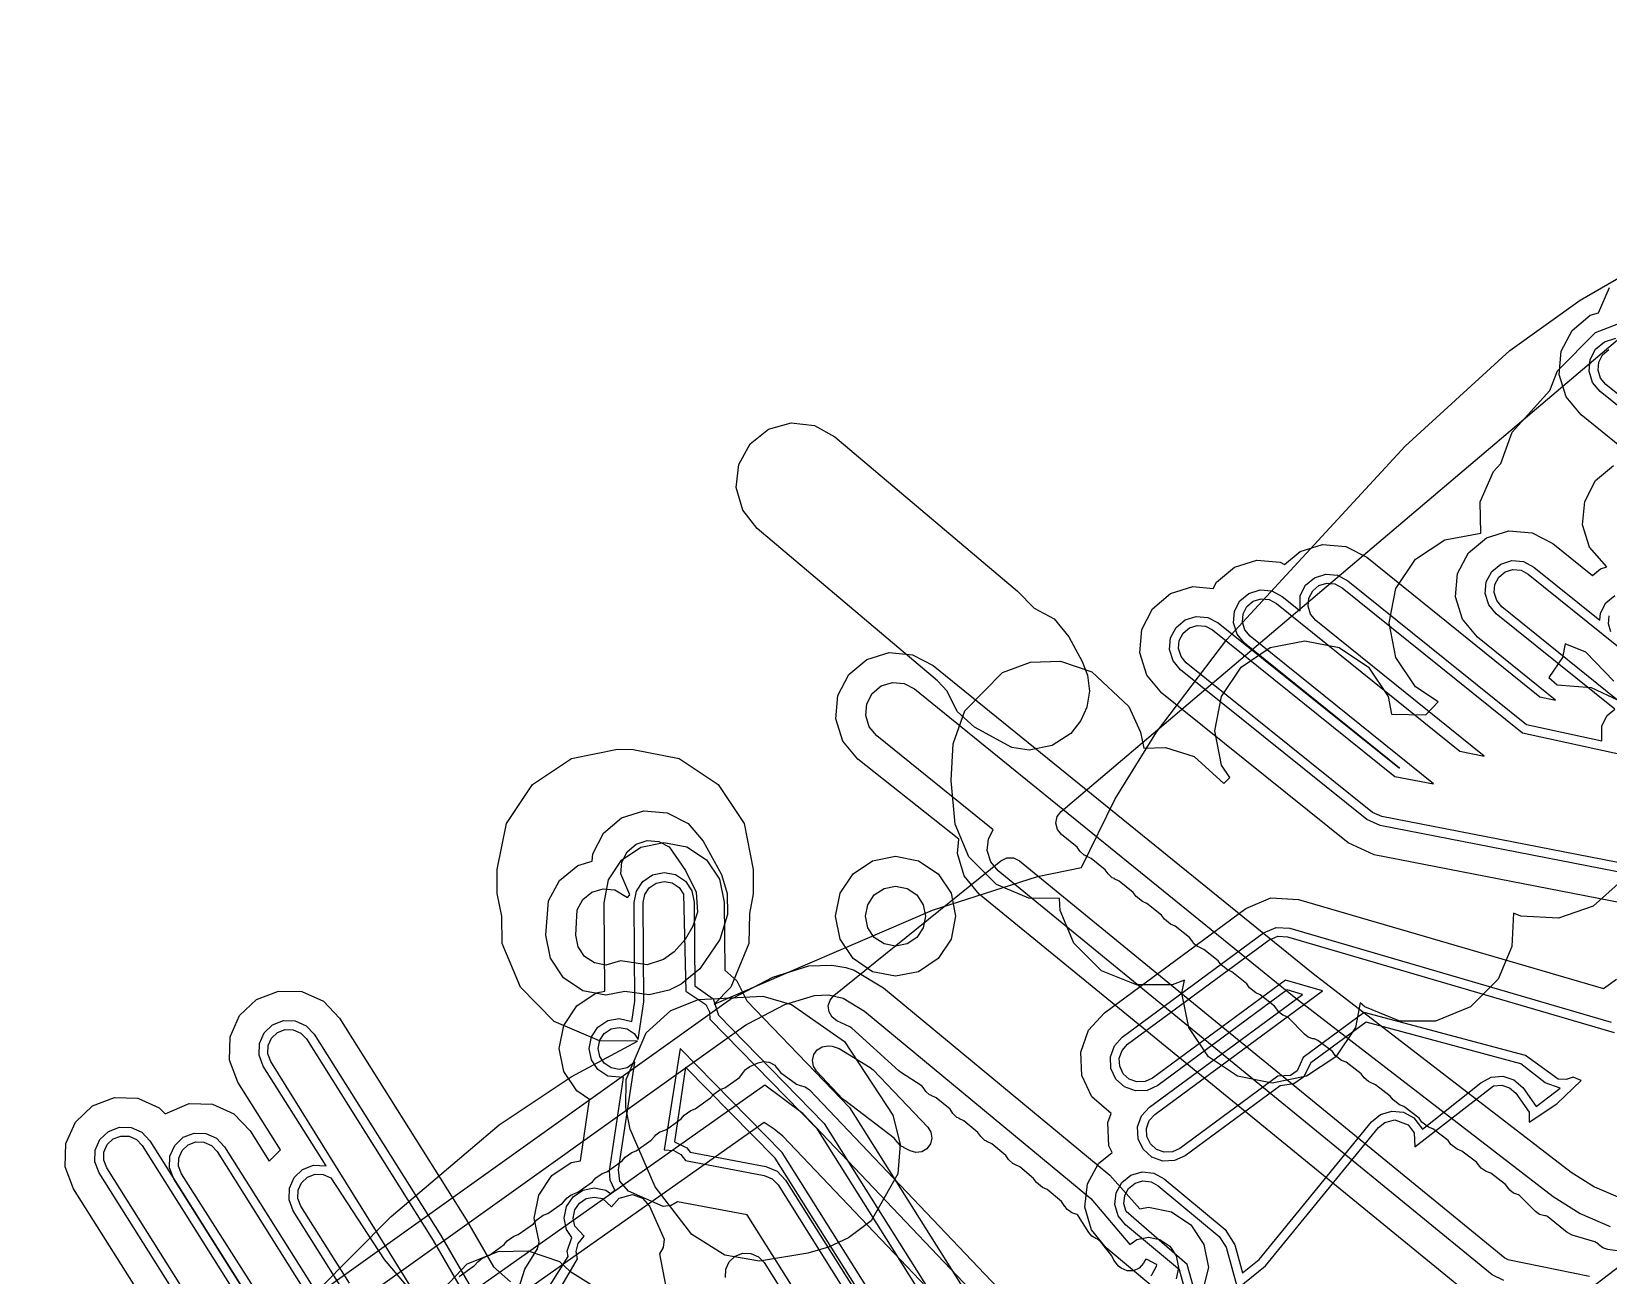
# Model space of a CAD drawing. Header units: metres. Extents: x 8738 to 9560, y -8972 to -7699.
# Drawn here: x 9426.8 to 9479.3, y -7762 to -7720.5 of the extents above; entities that cross this region are included whole.
import ezdxf

# ---------------------------------------------------------------- set-up
doc = ezdxf.new("R2010")
doc.units = ezdxf.units.M
doc.layers.add('AI_GREENING_EXCLUSIONS', color=1, linetype='Continuous')
doc.layers.add('AI_GREENING_LAWN', color=82, linetype='Continuous')

msp = doc.modelspace()

# ---------------------------------------------------------------- linework, layer by layer
at = {"layer": 'AI_GREENING_EXCLUSIONS'}
for points in [[(9432.555, -7766.224), (9438.723, -7759.997), (9442.318, -7756.947), (9444.719, -7755.349), (9446.927, -7754.166), (9445.662, -7754.15), (9444.153, -7753.503), (9443.03, -7752.359), (9442.426, -7750.914), (9442.41, -7749.994), (9442.261, -7749.244), (9442.261, -7748.442), (9442.565, -7746.911), (9443.433, -7745.614), (9444.73, -7744.746), (9446.261, -7744.442), (9446.783, -7744.447), (9448.314, -7744.751), (9449.611, -7745.619), (9450.479, -7746.916), (9450.783, -7748.447), (9450.783, -7749.253), (9450.652, -7749.912), (9450.636, -7750.914), (9450.032, -7752.359), (9449.478, -7752.934), (9456.749, -7749.796), (9460.244, -7748.684), (9461.712, -7748.376), (9462.835, -7746.089), (9464.205, -7743.875), (9466.547, -7740.79), (9472.488, -7734.346), (9475.971, -7731.17), (9478.314, -7729.487), (9481.86, -7727.436)], [(9480.157, -7734.767), (9478.345, -7733.307), (9477.845, -7732.708), (9477.612, -7731.963), (9477.682, -7731.186), (9478.044, -7730.494), (9478.642, -7729.994), (9478.915, -7729.908), (9479.29, -7729.07)], [(9479.683, -7748.828), (9478.744, -7749.662), (9477.587, -7750.066), (9476.336, -7750), (9476.088, -7749.895), (9476.038, -7751.014), (9475.585, -7752.098), (9474.663, -7753.02), (9473.498, -7753.49), (9472.31, -7753.49), (9471.145, -7753.02), (9470.99, -7752.886), (9470.826, -7753.708), (9470.176, -7754.681), (9469.202, -7755.332), (9468.054, -7755.56), (9466.906, -7755.332), (9465.933, -7754.681), (9465.283, -7753.708), (9465.054, -7752.56), (9465.139, -7752.133), (9464.726, -7752.289), (9463.538, -7752.289), (9462.373, -7751.819), (9461.451, -7750.897), (9460.998, -7749.813), (9460.981, -7749.416), (9459.959, -7749.399), (9458.875, -7748.946), (9457.953, -7748.024), (9457.5, -7746.94), (9457.367, -7745.487), (9457.367, -7745.487), (9457.435, -7744.265), (9457.824, -7743.167), (9459.083, -7741.888), (9460.014, -7741.538), (9461.008, -7741.511), (9462.058, -7741.863), (9463.282, -7743.022), (9463.668, -7743.878), (9463.786, -7744.404), (9464.506, -7744.384), (9465.455, -7744.684), (9466.451, -7745.583), (9466.643, -7745.383), (9466.372, -7744.976), (9466.143, -7743.828), (9466.372, -7742.68), (9467.022, -7741.707), (9467.995, -7741.056), (9469.143, -7740.828), (9470.292, -7741.056), (9471.265, -7741.707), (9471.915, -7742.68), (9472.034, -7743.277), (9473.17, -7743.3), (9473.584, -7742.864), (9472.827, -7742.358), (9472.176, -7741.385), (9471.948, -7740.237), (9472.176, -7739.089), (9472.827, -7738.115), (9473.8, -7737.465), (9475.008, -7737.249), (9474.981, -7736.208), (9475.421, -7735.192), (9475.672, -7734.927), (9476.048, -7733.887), (9477.298, -7732.494), (9477.556, -7731.843), (9478.815, -7730.564), (9479.746, -7730.214)], [(9484.8, -7737.226), (9478.973, -7732.528), (9478.723, -7732.229), (9478.606, -7731.856), (9478.641, -7731.468), (9478.822, -7731.122), (9479.121, -7730.872), (9479.494, -7730.755)], [(9485.008, -7737.007), (9479.161, -7732.294), (9478.986, -7732.085), (9478.905, -7731.824), (9478.929, -7731.552), (9479.056, -7731.31), (9479.265, -7731.135)], [(9480.976, -7749.814), (9471.456, -7747.962), (9470.585, -7747.558), (9464.383, -7742.574), (9463.882, -7741.976), (9463.648, -7741.231), (9463.716, -7740.454), (9464.077, -7739.762), (9464.675, -7739.261), (9465.42, -7739.027), (9466.096, -7739.086), (9466.206, -7738.875), (9466.805, -7738.375), (9467.55, -7738.142), (9468.327, -7738.212), (9468.471, -7738.287), (9468.991, -7737.853), (9469.736, -7737.62), (9470.513, -7737.689), (9471.205, -7738.051), (9476.963, -7742.693), (9477.488, -7742.806), (9474.889, -7740.71), (9474.388, -7740.111), (9474.155, -7739.367), (9474.225, -7738.589), (9474.587, -7737.898), (9475.186, -7737.398), (9475.931, -7737.165), (9476.708, -7737.234), (9477.399, -7737.596), (9478.722, -7738.662), (9478.989, -7738.439), (9479.202, -7738.372), (9478.625, -7737.711), (9478.392, -7736.966), (9478.461, -7736.189), (9478.823, -7735.497), (9479.422, -7734.997)], [(9481.775, -7748.951), (9471.647, -7746.981), (9471.211, -7746.779), (9465.01, -7741.794), (9464.759, -7741.495), (9464.642, -7741.123), (9464.676, -7740.734), (9464.857, -7740.388), (9465.156, -7740.138), (9465.528, -7740.021), (9465.917, -7740.055), (9466.263, -7740.235), (9472.297, -7745.07), (9467.136, -7740.909), (9466.886, -7740.61), (9466.769, -7740.237), (9466.804, -7739.849), (9466.985, -7739.503), (9467.284, -7739.253), (9467.657, -7739.136), (9468.045, -7739.171), (9468.391, -7739.352), (9468.994, -7739.838), (9468.99, -7739.326), (9469.171, -7738.981), (9469.471, -7738.73), (9469.843, -7738.614), (9470.232, -7738.649), (9470.577, -7738.83), (9476.52, -7743.621), (9479.03, -7744.16), (9479.031, -7743.664), (9479.212, -7743.318), (9479.46, -7743.111), (9475.516, -7739.932), (9475.266, -7739.632), (9475.15, -7739.26), (9475.185, -7738.871), (9475.365, -7738.526), (9475.665, -7738.275), (9476.037, -7738.159), (9476.426, -7738.194), (9476.772, -7738.375), (9478.967, -7740.145), (9478.988, -7739.912), (9479.169, -7739.567), (9479.468, -7739.317)], [(9480.134, -7743.269), (9475.705, -7739.698), (9475.53, -7739.489), (9475.448, -7739.228), (9475.472, -7738.956), (9475.599, -7738.714), (9475.809, -7738.539), (9476.069, -7738.457), (9476.341, -7738.482), (9476.583, -7738.608), (9482.592, -7743.452)], [(9482.122, -7748.713), (9471.704, -7746.686), (9471.399, -7746.545), (9465.198, -7741.561), (9465.022, -7741.351), (9464.94, -7741.091), (9464.964, -7740.819), (9465.091, -7740.576), (9465.3, -7740.401), (9465.56, -7740.319), (9465.832, -7740.343), (9466.075, -7740.469), (9472.141, -7745.345), (9473.426, -7745.595), (9467.324, -7740.676), (9467.149, -7740.466), (9467.067, -7740.205), (9467.092, -7739.933), (9467.218, -7739.691), (9467.428, -7739.516), (9467.689, -7739.435), (9467.961, -7739.459), (9468.203, -7739.586), (9474.3, -7744.501), (9475.118, -7744.674), (9469.51, -7740.153), (9469.335, -7739.944), (9469.254, -7739.683), (9469.278, -7739.411), (9469.405, -7739.169), (9469.614, -7738.994), (9469.875, -7738.912), (9470.147, -7738.937), (9470.389, -7739.063), (9476.387, -7743.899), (9479.702, -7744.612)], [(9479.333, -7740.53), (9479.251, -7740.269), (9479.276, -7739.997)], [(9479.435, -7742.171), (9478.499, -7741.214), (9477.81, -7740.932), (9477.72, -7741.385), (9477.27, -7742.058), (9477.549, -7742.3), (9478.678, -7742.385), (9479.58, -7742.804)], [(9474.745, -7762.712), (9458.303, -7749.264), (9457.807, -7748.661), (9457.579, -7747.915), (9457.626, -7747.438), (9454.264, -7744.77), (9453.763, -7744.171), (9453.53, -7743.426), (9453.6, -7742.649), (9453.962, -7741.958), (9454.561, -7741.457), (9455.306, -7741.224), (9456.083, -7741.294), (9456.774, -7741.656), (9469.416, -7751.911), (9478.011, -7758.527), (9478.791, -7759.014), (9479.638, -7759.376)], [(9475.767, -7762.133), (9475.378, -7761.938), (9458.936, -7748.49), (9458.688, -7748.189), (9458.574, -7747.815), (9458.612, -7747.427), (9458.774, -7747.122), (9454.891, -7743.992), (9454.641, -7743.692), (9454.525, -7743.32), (9454.56, -7742.931), (9454.74, -7742.585), (9455.04, -7742.335), (9455.412, -7742.219), (9455.801, -7742.254), (9456.147, -7742.434), (9468.788, -7752.689), (9477.411, -7759.33), (9478.31, -7759.896), (9479.306, -7760.329)], [(9442.908, -7762.598), (9443.178, -7761.752), (9443.599, -7761.078), (9443.658, -7760.839), (9443.49, -7760.05), (9443.642, -7759.285), (9444.076, -7758.636), (9444.725, -7758.202), (9445.029, -7758.142), (9445.336, -7756.103), (9444.905, -7755.815), (9444.471, -7755.166), (9444.319, -7754.401), (9444.471, -7753.636), (9444.905, -7752.987), (9445.554, -7752.553), (9445.837, -7752.497), (9445.819, -7749.555), (9445.967, -7748.789), (9446.396, -7748.137), (9447.042, -7747.7), (9447.807, -7747.543), (9448.573, -7747.69), (9449.225, -7748.12), (9449.662, -7748.766), (9449.819, -7749.53), (9449.833, -7751.796), (9450.235, -7752.147), (9450.568, -7752.821), (9453.99, -7756.365), (9458.251, -7763.135)], [(9444.025, -7762.282), (9444.619, -7761.333), (9444.592, -7761.15), (9444.741, -7760.695), (9444.566, -7760.433), (9444.49, -7760.05), (9444.566, -7759.667), (9444.783, -7759.343), (9445.107, -7759.126), (9445.49, -7759.05), (9445.873, -7759.126), (9446.033, -7759.233), (9446.176, -7759.124), (9446.019, -7758.791), (9445.992, -7758.483), (9446.457, -7755.374), (9445.936, -7755.325), (9445.612, -7755.108), (9445.395, -7754.784), (9445.319, -7754.401), (9445.395, -7754.018), (9445.612, -7753.694), (9445.936, -7753.477), (9446.319, -7753.401), (9446.738, -7753.502), (9446.84, -7752.828), (9446.819, -7749.549), (9446.893, -7749.166), (9447.108, -7748.84), (9447.431, -7748.621), (9447.813, -7748.543), (9448.196, -7748.616), (9448.522, -7748.831), (9448.741, -7749.154), (9448.819, -7749.537), (9448.836, -7752.32), (9449.442, -7752.757), (9449.627, -7753.291), (9453.144, -7756.898), (9457.405, -7763.668)], [(9454.491, -7766.158), (9450.583, -7759.949), (9448.263, -7759.506), (9448.051, -7759.628), (9447.78, -7759.663), (9446.629, -7759.15), (9446.343, -7758.818), (9446.298, -7758.446), (9446.837, -7754.861), (9446.587, -7755.048), (9446.319, -7755.101), (9446.051, -7755.048), (9445.824, -7754.896), (9445.672, -7754.669), (9445.619, -7754.401), (9445.672, -7754.133), (9445.824, -7753.906), (9446.051, -7753.754), (9446.319, -7753.701), (9446.587, -7753.754), (9446.814, -7753.906), (9446.95, -7754.11), (9447.14, -7752.85), (9447.119, -7749.547), (9447.171, -7749.279), (9447.321, -7749.051), (9447.547, -7748.898), (9447.815, -7748.843), (9448.083, -7748.894), (9448.311, -7749.045), (9448.464, -7749.271), (9448.538, -7752.494), (9449.204, -7752.94), (9449.325, -7753.184), (9449.342, -7753.428), (9452.89, -7757.058), (9457.151, -7763.827)], [(9464.087, -7762.34), (9462.535, -7761.047), (9462.045, -7760.44), (9461.824, -7759.692), (9461.907, -7758.916), (9462.28, -7758.23), (9462.726, -7757.87), (9462.623, -7757.649), (9462.587, -7756.87), (9462.697, -7756.566), (9462.05, -7756.015), (9461.718, -7755.309), (9461.682, -7754.529), (9461.947, -7753.795), (9462.473, -7753.219), (9467.179, -7749.749), (9468.017, -7749.389), (9468.928, -7749.439), (9479.081, -7752.411), (9479.514, -7752.097)], [(9465.371, -7763.233), (9464.967, -7761.772), (9463.176, -7760.279), (9462.93, -7759.976), (9462.82, -7759.601), (9462.861, -7759.213), (9463.048, -7758.871), (9463.351, -7758.625), (9463.726, -7758.515), (9464.114, -7758.556), (9464.456, -7758.743), (9466.488, -7760.436), (9466.811, -7760.937), (9467.071, -7761.876), (9467.626, -7761.433), (9471.364, -7756.852), (9471.665, -7756.603), (9472.038, -7756.489), (9472.427, -7756.526), (9472.771, -7756.709), (9473.058, -7757.095), (9475, -7755.544), (9475.347, -7755.365), (9475.735, -7755.332), (9476.107, -7755.45), (9476.405, -7755.702), (9476.846, -7756.341), (9477.648, -7755.724), (9477.145, -7755.543), (9476.333, -7754.912), (9471.181, -7753.533), (9469.349, -7754.884), (9469.101, -7755.365), (9468.777, -7755.582), (9468.319, -7755.643), (9465.158, -7757.974), (9464.805, -7758.14), (9464.415, -7758.158), (9464.048, -7758.025), (9463.76, -7757.762), (9463.594, -7757.409), (9463.576, -7757.019), (9463.708, -7756.652), (9463.971, -7756.364), (9469.068, -7752.606), (9468.561, -7752.457), (9464.253, -7755.633), (9463.9, -7755.799), (9463.51, -7755.817), (9463.143, -7755.685), (9462.855, -7755.422), (9462.689, -7755.069), (9462.671, -7754.679), (9462.803, -7754.312), (9463.066, -7754.023), (9467.773, -7750.553), (9468.192, -7750.374), (9468.647, -7750.399), (9479.343, -7753.529)], [(9465.713, -7763.344), (9465.231, -7761.602), (9463.196, -7759.836), (9463.119, -7759.574), (9463.148, -7759.303), (9463.278, -7759.063), (9463.491, -7758.891), (9463.753, -7758.814), (9464.024, -7758.843), (9464.264, -7758.973), (9466.295, -7760.667), (9466.522, -7761.017), (9466.903, -7762.394), (9467.838, -7761.647), (9471.597, -7757.041), (9471.807, -7756.868), (9472.139, -7756.784), (9472.582, -7756.942), (9472.786, -7757.216), (9472.81, -7757.677), (9475.43, -7755.653), (9475.702, -7755.63), (9475.962, -7755.713), (9476.171, -7755.889), (9476.609, -7756.522), (9476.612, -7756.857), (9477.536, -7756.244), (9478.348, -7755.471), (9478.075, -7755.362), (9477.844, -7755.441), (9477.572, -7755.424), (9476.491, -7754.644), (9471.119, -7753.206), (9469.084, -7754.706), (9468.889, -7755.153), (9468.662, -7755.305), (9468.241, -7755.328), (9464.98, -7757.732), (9464.733, -7757.848), (9464.46, -7757.861), (9464.203, -7757.768), (9464.001, -7757.584), (9463.885, -7757.337), (9463.872, -7757.064), (9463.965, -7756.807), (9464.149, -7756.606), (9469.734, -7752.488), (9468.502, -7752.128), (9464.075, -7755.392), (9463.828, -7755.508), (9463.555, -7755.52), (9463.298, -7755.428), (9463.096, -7755.244), (9462.98, -7754.996), (9462.968, -7754.724), (9463.06, -7754.467), (9463.244, -7754.265), (9467.951, -7750.795), (9468.244, -7750.669), (9468.563, -7750.687), (9479.437, -7753.869)], [(9427.075, -7769.152), (9449.961, -7752.807), (9450.014, -7752.779), (9450.04, -7752.753), (9450.125, -7752.72), (9451.436, -7752.025), (9452.633, -7751.654), (9453.4, -7751.626), (9453.867, -7751.71), (9454.144, -7751.796), (9455.119, -7752.389), (9462.654, -7758.626), (9463.652, -7759.749), (9463.938, -7759.692), (9464.703, -7759.844), (9465.352, -7760.278), (9465.786, -7760.927), (9465.938, -7761.692), (9465.71, -7762.571)], [(9431.61, -7764.56), (9428.158, -7759.076), (9427.879, -7758.347), (9427.9, -7757.567), (9428.219, -7756.855), (9428.785, -7756.318), (9429.514, -7756.039), (9430.294, -7756.06), (9431.007, -7756.378), (9431.201, -7756.584), (9432.002, -7756.236), (9432.782, -7756.258), (9433.495, -7756.576), (9434.032, -7757.142), (9434.669, -7758.154), (9435.043, -7757.783), (9433.623, -7755.528), (9433.344, -7754.799), (9433.365, -7754.019), (9433.683, -7753.306), (9434.25, -7752.77), (9434.979, -7752.491), (9435.759, -7752.512), (9436.471, -7752.83), (9437.008, -7753.397), (9441.228, -7760.101), (9442.139, -7761.67), (9442.701, -7762.17)], [(9426.756, -7770.612), (9450.54, -7753.622), (9450.566, -7753.608), (9450.58, -7753.595), (9450.625, -7753.577), (9451.833, -7752.943), (9452.819, -7752.636), (9453.29, -7752.62), (9453.775, -7752.726), (9454.481, -7753.16), (9462.017, -7759.397), (9463.313, -7760.93), (9463.555, -7760.768), (9463.938, -7760.692), (9464.321, -7760.768), (9464.645, -7760.985), (9464.862, -7761.309), (9464.938, -7761.692), (9464.862, -7762.075)], [(9437.084, -7762.382), (9435.468, -7759.814), (9435.328, -7759.449), (9435.339, -7759.059), (9435.498, -7758.703), (9435.781, -7758.435), (9436.146, -7758.295), (9436.56, -7758.317), (9434.469, -7754.995), (9434.33, -7754.63), (9434.34, -7754.24), (9434.499, -7753.884), (9434.783, -7753.616), (9435.147, -7753.476), (9435.537, -7753.487), (9435.893, -7753.646), (9436.162, -7753.929), (9440.382, -7760.633), (9441.437, -7762.453)], [(9460.564, -7776.224), (9490.245, -7753.521)], [(9460.564, -7776.224), (9490.245, -7753.521)], [(9437.338, -7762.222), (9435.721, -7759.654), (9435.624, -7759.399), (9435.631, -7759.126), (9435.743, -7758.877), (9435.941, -7758.689), (9436.196, -7758.591), (9436.469, -7758.599), (9436.718, -7758.71), (9438.496, -7761.434), (9439.718, -7762.877), (9434.723, -7754.835), (9434.625, -7754.58), (9434.633, -7754.307), (9434.744, -7754.057), (9434.943, -7753.87), (9435.198, -7753.772), (9435.471, -7753.78), (9435.72, -7753.891), (9435.908, -7754.089), (9440.128, -7760.793), (9441.229, -7762.692)], [(9455.966, -7764.573), (9451.745, -7757.868), (9448.344, -7754.41), (9447.814, -7757.78), (9448.135, -7757.807), (9448.374, -7757.939), (9448.526, -7758.131), (9451.145, -7758.631), (9451.408, -7758.74), (9451.606, -7758.946), (9455.822, -7765.644)], [(9455.712, -7764.733), (9451.509, -7758.055), (9448.531, -7755.028), (9448.157, -7757.513), (9448.568, -7757.711), (9448.683, -7757.855), (9451.201, -7758.336), (9451.577, -7758.493), (9451.86, -7758.786), (9456.076, -7765.484)], [(9460.349, -7764.894), (9452.434, -7756.573), (9451.164, -7755.631), (9439.179, -7764.09)], [(9434.556, -7767.362), (9429.004, -7758.543), (9428.865, -7758.179), (9428.876, -7757.789), (9429.035, -7757.433), (9429.318, -7757.164), (9429.682, -7757.025), (9430.072, -7757.035), (9430.429, -7757.194), (9430.697, -7757.478), (9435.971, -7765.857)], [(9435.479, -7765.073), (9431.493, -7758.74), (9431.353, -7758.376), (9431.364, -7757.986), (9431.523, -7757.63), (9431.806, -7757.361), (9432.171, -7757.222), (9432.561, -7757.233), (9432.917, -7757.392), (9433.185, -7757.675), (9436.972, -7763.691)], [(9459.588, -7765.544), (9451.763, -7757.319), (9451.478, -7757.092), (9451.148, -7756.87), (9439.763, -7764.902)], [(9434.809, -7767.202), (9429.258, -7758.383), (9429.161, -7758.128), (9429.168, -7757.855), (9429.279, -7757.606), (9429.478, -7757.418), (9429.733, -7757.321), (9430.006, -7757.328), (9430.255, -7757.439), (9430.443, -7757.638), (9435.8, -7766.148)], [(9435.901, -7765.097), (9431.747, -7758.581), (9431.649, -7758.326), (9431.656, -7758.053), (9431.768, -7757.803), (9431.966, -7757.615), (9431.966, -7757.615), (9432.221, -7757.518), (9432.494, -7757.525), (9432.744, -7757.637), (9432.931, -7757.835), (9436.778, -7763.946)], [(9444.185, -7762.684), (9444.928, -7761.405), (9444.891, -7761.164), (9444.957, -7760.899), (9445.151, -7760.649), (9444.843, -7760.318), (9444.79, -7760.05), (9444.843, -7759.782), (9444.995, -7759.555), (9445.222, -7759.403), (9445.49, -7759.35), (9445.758, -7759.403), (9446.068, -7759.68), (9446.315, -7759.385), (9446.757, -7759.272), (9447.093, -7759.391), (9447.327, -7759.659), (9447.814, -7760.759), (9447.779, -7761.03), (9447.657, -7761.242), (9448.024, -7763.154)], [(9439.719, -7763.202), (9441.26, -7761.575), (9442.29, -7761.168), (9443.284, -7761.141), (9444.334, -7761.493), (9444.681, -7761.822), (9445.649, -7762.434)], [(9449.861, -7762.026), (9449.868, -7761.753), (9449.979, -7761.504), (9450.178, -7761.316), (9450.433, -7761.219), (9450.706, -7761.226), (9450.955, -7761.337), (9451.143, -7761.536), (9455.201, -7767.982)]]:
    msp.add_lwpolyline(points, dxfattribs=at)
for points in [[(9450.917, -7737.092), (9450.431, -7736.482), (9450.216, -7735.732), (9450.304, -7734.957), (9450.682, -7734.274), (9451.292, -7733.788), (9452.042, -7733.572), (9452.818, -7733.661), (9453.5, -7734.039), (9459.575, -7739.177), (9460.132, -7739.743), (9460.795, -7740.097), (9461.291, -7740.699), (9461.733, -7741.522), (9461.909, -7741.975), (9461.97, -7742.512), (9461.885, -7743.046), (9461.689, -7743.49), (9461.353, -7743.913), (9460.736, -7744.316), (9459.97, -7744.468), (9459.393, -7744.383), (9458.145, -7743.709), (9457.565, -7743.187), (9457.241, -7742.508), (9456.911, -7742.163), (9450.917, -7737.092)], [(9449.915, -7749.243), (9449.927, -7749.948), (9449.672, -7750.776), (9449.001, -7751.752), (9448.379, -7752.261), (9447.978, -7752.461), (9447.317, -7752.621), (9446.51, -7752.508), (9445.876, -7752.634), (9445.111, -7752.482), (9444.462, -7752.048), (9444.028, -7751.399), (9443.876, -7750.634), (9443.964, -7749.494), (9444.335, -7748.807), (9444.94, -7748.314), (9445.423, -7748.17), (9445.443, -7747.927), (9445.8, -7747.233), (9446.395, -7746.728), (9447.139, -7746.49), (9447.916, -7746.554), (9448.61, -7746.911), (9449.115, -7747.506), (9449.723, -7748.61), (9449.915, -7749.243)], [(9446.881, -7747.603), (9447.252, -7747.483), (9447.641, -7747.516), (9447.988, -7747.694), (9448.521, -7748.474), (9448.878, -7749.199), (9448.927, -7749.871), (9448.776, -7750.333), (9448.517, -7750.775), (9448.148, -7751.188), (9447.794, -7751.446), (9447.245, -7751.623), (9446.366, -7751.486), (9445.876, -7751.634), (9445.493, -7751.558), (9445.169, -7751.341), (9444.952, -7751.017), (9444.876, -7750.634), (9444.92, -7749.788), (9445.106, -7749.445), (9445.408, -7749.198), (9445.782, -7749.086), (9446.17, -7749.126), (9446.601, -7749.379), (9446.673, -7749.284), (9446.372, -7748.591), (9446.405, -7748.202), (9446.583, -7747.855), (9446.881, -7747.603)], [(9456.284, -7751.848), (9455.519, -7752), (9454.754, -7751.848), (9454.105, -7751.414), (9453.671, -7750.765), (9453.519, -7750), (9453.671, -7749.235), (9454.105, -7748.586), (9454.754, -7748.152), (9455.519, -7748), (9456.284, -7748.152), (9456.933, -7748.586), (9457.367, -7749.235), (9457.519, -7750), (9457.367, -7750.765), (9456.933, -7751.414), (9456.284, -7751.848)], [(9455.519, -7751), (9455.136, -7750.924), (9454.812, -7750.707), (9454.595, -7750.383), (9454.519, -7750), (9454.595, -7749.617), (9454.812, -7749.293), (9455.136, -7749.076), (9455.519, -7749), (9455.902, -7749.076), (9456.226, -7749.293), (9456.443, -7749.617), (9456.519, -7750), (9456.443, -7750.383), (9456.226, -7750.707), (9455.902, -7750.924), (9455.519, -7751)], [(9448.037, -7753.144), (9448.959, -7752.773), (9451.1, -7752.665), (9452.056, -7752.939), (9453.815, -7754.175), (9455.426, -7756.626), (9455.673, -7757.589), (9455.591, -7758.581), (9454.707, -7760.142), (9453.958, -7760.708), (9453.291, -7761.02), (9452.601, -7761.218), (9450.994, -7761.488), (9449.837, -7761.288), (9448.733, -7760.594), (9447.519, -7759.013), (9446.683, -7757.095), (9446.539, -7756.373), (9446.551, -7755.435), (9447.213, -7753.885), (9448.037, -7753.144)]]:
    msp.add_lwpolyline(points, close=True, dxfattribs=at)
at = {"layer": 'AI_GREENING_LAWN'}
for points in [[(9479.914, -7761.194), (9479.227, -7761.094), (9479.06, -7761.038), (9478.922, -7760.928), (9478.91, -7760.914), (9478.794, -7760.84), (9478.048, -7760.622), (9477.874, -7760.53), (9477.231, -7760.009), (9477.2, -7759.99), (9477.166, -7759.982), (9477.129, -7759.979), (9476.961, -7759.933), (9476.819, -7759.833), (9476.292, -7759.303), (9476.262, -7759.28), (9476.188, -7759.256), (9476.19, -7759.252), (9476.095, -7759.22), (9475.965, -7759.12), (9475.934, -7759.074), (9475.932, -7759.076), (9475.819, -7758.932), (9475.331, -7758.56), (9475.178, -7758.498), (9475.019, -7758.395), (9474.974, -7758.332), (9474.969, -7758.336), (9474.856, -7758.193), (9474.369, -7757.82), (9474.22, -7757.76), (9474.007, -7757.597), (9473.911, -7757.468), (9473.406, -7757.08), (9473.257, -7757.02), (9473.044, -7756.857), (9472.948, -7756.729), (9472.443, -7756.341), (9472.294, -7756.281), (9472.081, -7756.117), (9471.985, -7755.989), (9471.499, -7755.614), (9471.332, -7755.542), (9471.334, -7755.536), (9471.263, -7755.509), (9471.122, -7755.382), (9471.022, -7755.249), (9470.517, -7754.862), (9470.368, -7754.801), (9470.156, -7754.638), (9470.06, -7754.51), (9469.574, -7754.135), (9469.463, -7754.087), (9469.409, -7754.078), (9469.257, -7754.027), (9469.129, -7753.931), (9468.601, -7753.38), (9468.572, -7753.358), (9468.5, -7753.332), (9468.501, -7753.328), (9468.406, -7753.294), (9468.279, -7753.191), (9468.249, -7753.144), (9468.247, -7753.145), (9468.137, -7753), (9467.658, -7752.616), (9467.511, -7752.552), (9467.303, -7752.384), (9467.209, -7752.253), (9466.713, -7751.854), (9466.566, -7751.79), (9466.357, -7751.622), (9466.264, -7751.491), (9465.787, -7751.105), (9465.621, -7751.029), (9465.622, -7751.027), (9465.57, -7751.007), (9465.443, -7750.905), (9465.413, -7750.858), (9465.411, -7750.859), (9465.301, -7750.714), (9464.823, -7750.33), (9464.676, -7750.266), (9464.467, -7750.098), (9464.373, -7749.967), (9463.882, -7749.572), (9463.735, -7749.508), (9463.526, -7749.34), (9463.433, -7749.209), (9462.966, -7748.831), (9462.8, -7748.755), (9462.803, -7748.749), (9462.732, -7748.72), (9462.594, -7748.59), (9462.498, -7748.455), (9462.031, -7748.077), (9461.865, -7748.001), (9461.867, -7747.995), (9461.796, -7747.966), (9461.659, -7747.836), (9461.562, -7747.701), (9461.041, -7747.281), (9460.906, -7747.111), (9460.855, -7746.898), (9460.9, -7746.685), (9461.032, -7746.511), (9491.664, -7720.545)], [(9464.019, -7761.972), (9464.048, -7761.936), (9464.202, -7761.648), (9464.214, -7761.608), (9464.182, -7761.582), (9463.894, -7761.428), (9463.854, -7761.416), (9463.828, -7761.448), (9463.77, -7761.556), (9463.631, -7761.719), (9463.437, -7761.808), (9463.224, -7761.809), (9463.029, -7761.72), (9462.946, -7761.658), (9462.787, -7761.455), (9462.722, -7761.304), (9462.339, -7760.831), (9462.239, -7760.757), (9462.188, -7760.737), (9462.052, -7760.655), (9461.948, -7760.535), (9461.609, -7759.986), (9461.584, -7759.957), (9461.551, -7759.937), (9461.392, -7759.873), (9461.217, -7759.755), (9461.161, -7759.664), (9461.158, -7759.666), (9461.044, -7759.502), (9460.561, -7759.102), (9460.414, -7759.037), (9460.208, -7758.866), (9460.116, -7758.734), (9459.652, -7758.348), (9459.487, -7758.269), (9459.49, -7758.263), (9459.419, -7758.234), (9459.282, -7758.102), (9459.188, -7757.966), (9458.723, -7757.58), (9458.559, -7757.501), (9458.561, -7757.495), (9458.49, -7757.466), (9458.354, -7757.333), (9458.26, -7757.198), (9457.795, -7756.812), (9457.63, -7756.733), (9457.633, -7756.727), (9457.562, -7756.698), (9457.426, -7756.565), (9457.332, -7756.429), (9456.867, -7756.043), (9456.702, -7755.965), (9456.703, -7755.962), (9456.652, -7755.943), (9456.526, -7755.838), (9456.471, -7755.75), (9456.468, -7755.752), (9456.43, -7755.688), (9456.403, -7755.664), (9455.686, -7755.192), (9455.625, -7755.144), (9454.063, -7753.724), (9454.001, -7753.683), (9453.567, -7753.481), (9453.406, -7753.361), (9453.305, -7753.187), (9453.28, -7752.987), (9453.337, -7752.794), (9453.465, -7752.639), (9459.02, -7748.159), (9459.223, -7748.061), (9459.448, -7748.061), (9459.65, -7748.161), (9475.801, -7761.377), (9475.907, -7761.427), (9478.619, -7761.985)], [(9440.996, -7761.997), (9441.507, -7761.633), (9441.612, -7761.505), (9441.757, -7761.383), (9441.83, -7761.359), (9441.828, -7761.353), (9441.998, -7761.286), (9442.49, -7760.935), (9442.591, -7760.811), (9442.809, -7760.656), (9442.96, -7760.601), (9443.471, -7760.238), (9443.573, -7760.113), (9443.791, -7759.958), (9443.942, -7759.903), (9444.435, -7759.554), (9444.554, -7759.415), (9444.556, -7759.417), (9444.588, -7759.372), (9444.722, -7759.277), (9444.775, -7759.261), (9444.774, -7759.259), (9444.944, -7759.193), (9445.436, -7758.842), (9445.537, -7758.717), (9445.755, -7758.562), (9445.906, -7758.507), (9446.418, -7758.144), (9446.519, -7758.019), (9446.738, -7757.864), (9446.888, -7757.81), (9447.382, -7757.461), (9447.5, -7757.322), (9447.502, -7757.323), (9447.535, -7757.278), (9447.668, -7757.184), (9447.721, -7757.168), (9447.72, -7757.166), (9447.89, -7757.099), (9448.382, -7756.748), (9448.483, -7756.624), (9448.702, -7756.468), (9448.853, -7756.414), (9449.364, -7756.05), (9449.465, -7755.926), (9449.684, -7755.77), (9449.835, -7755.716), (9450.328, -7755.367), (9450.406, -7755.275), (9450.424, -7755.239), (9450.526, -7755.1), (9450.67, -7755.004), (9450.951, -7754.879), (9451.123, -7754.837), (9451.298, -7754.857), (9451.307, -7754.86), (9451.496, -7754.965), (9451.556, -7755.049), (9451.562, -7755.045), (9451.684, -7755.199), (9452.219, -7755.588), (9452.341, -7755.635), (9452.509, -7755.682), (9452.652, -7755.787), (9460.863, -7764.419)]]:
    msp.add_lwpolyline(points, dxfattribs=at)
msp.add_lwpolyline([(9456.592, -7757.027), (9456.697, -7757.195), (9456.729, -7757.391), (9456.682, -7757.584), (9456.564, -7757.744), (9456.392, -7757.844), (9456.195, -7757.87), (9456.004, -7757.818), (9455.801, -7757.715), (9455.805, -7757.707), (9455.68, -7757.645), (9455.607, -7757.543), (9455.599, -7757.549), (9455.478, -7757.39), (9453.827, -7756.142), (9453.766, -7756.088), (9452.887, -7755.164), (9452.782, -7754.997), (9452.75, -7754.802), (9452.795, -7754.61), (9452.912, -7754.451), (9453.081, -7754.349), (9453.276, -7754.32), (9453.408, -7754.327), (9453.644, -7754.401), (9454.674, -7755.035), (9454.774, -7755.116), (9456.592, -7757.027)], close=True, dxfattribs=at)

doc.saveas('drawing.dxf')
